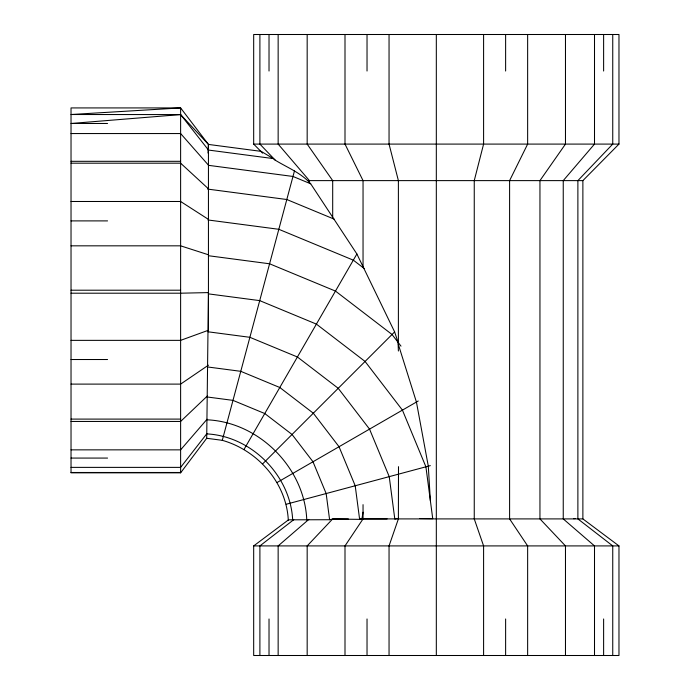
<?xml version="1.0" encoding="UTF-8"?>
<svg xmlns="http://www.w3.org/2000/svg" width="690" height="690" viewBox="0 0 690 690"><rect width="100%" height="100%" fill="white"/><g stroke="black" fill="none" stroke-linecap="round" stroke-linejoin="round"><path stroke-width="1.03" d="M208.44 293.112L206.707 438.279L180.616 472.831L71.027 472.831L71.027 107.925L180.616 107.925L208.44 144.426L208.44 330.243L180.616 340.36L71.027 340.36M398.389 518.906L398.501 466.664M180.616 472.831L180.616 107.925L71.027 114.514L180.616 114.583L208.44 144.426L208.07 150.006L273.266 158.579L275.284 160.209C287.247 167.549 301.375 173.035 310.69 183.79L356.885 253.972L394.628 331.907L398.078 342.352L398.397 351.029M208.001 153.033L208.225 150.006M361.914 518.906L582.877 518.906L618.973 545.911L618.973 655.5L253.679 655.5L253.679 545.911L288.541 519.82L329.604 519.725L332.554 519.053L359.628 519.354L361.914 518.906L363.044 512.187M288.541 519.82L288.308 520.234C286.454 482.862 257.81 450.372 222.284 440.324L294.457 170.956M398.604 518.285L389.048 545.911L389.048 655.5M244.079 449.354L356.885 253.972M363.216 518.656L345 545.911L345 655.5M206.836 433.7L180.616 467.38L71.027 467.38M207.104 419.192L180.616 449.854L71.027 449.854M582.877 518.906L582.877 180.616L618.973 144.089L618.973 34.5L253.679 34.5L253.679 144.089L262.64 153.163M262.804 463.723L394.628 331.907M207.474 395.888L180.616 421.452L71.027 421.452M308.801 519.423L278.148 545.911L278.148 655.5M293.742 519.699L259.897 545.911L259.897 655.5M208.44 365.165L180.616 384.106L71.027 384.106M277.173 482.448L418.244 400.994M286.203 504.252L430.327 465.629M395.215 518.906L396.905 518.595M573.476 518.656L575.503 518.526M208.44 292.595L180.616 293.198L71.027 293.198M107.562 123.475L71.027 123.475L180.616 114.583L208.44 150.006M71.027 133.55L180.616 133.55L208.44 165.151M253.679 144.089L618.973 144.089M71.027 161.313L180.616 161.313M71.027 163.185L180.616 163.185L208.44 188.81M308.206 180.616L582.877 180.616M71.027 201.489L180.616 201.489L208.44 219.386M71.027 220.895L107.562 220.895M71.027 245.83L180.616 245.83L208.44 254.782M71.027 290.205L180.616 290.205M71.027 359.516L107.562 359.516M71.027 419.097L180.616 419.097M71.027 458.074L107.562 458.074M71.027 472.486L180.616 472.486M348.346 518.906L332.692 518.906L307.171 545.911L307.171 655.5M359.826 518.906L387.099 518.906M253.679 545.911L618.973 545.911M419.934 518.526L432.734 518.673L425.911 466.82L402.425 410.127L365.079 361.457L316.399 324.102L259.716 300.624L208.294 293.854M208.44 144.426L261.182 151.369L273.266 158.579M208.423 165.324L292.983 176.459L310.69 183.79M207.638 189.086L286.807 199.513L334.176 219.135M208.009 219.972L278.829 229.296L353.323 260.156L364.311 268.582M208.44 255.723L269.583 263.787L335.469 291.077L392.041 334.486L400.994 346.147M207.975 331.787L249.884 337.307L297.407 356.989L338.221 388.306L369.538 429.12L389.229 476.643L394.801 518.992M207.587 366.959L240.767 371.324L279.804 387.495L313.32 413.215L339.04 446.732L355.203 485.76L359.628 519.354M207.216 396.983L232.987 400.373L264.762 413.534L292.051 434.476L312.993 461.765L326.154 493.54L329.604 519.725M206.914 419.805C259.061 422.021 304.695 467.898 306.774 520.027M206.733 433.889C251.471 436.115 290.611 475.479 292.689 520.208M206.707 438.279L222.284 440.324M275.284 160.209L259.897 144.089L259.897 34.5M308.542 180.616L309.111 181.97M430.362 500.638L428.3 466.173L416.432 402.046L398.389 344.603L398.389 180.616L389.048 144.089L389.048 34.5M612.746 34.5L612.746 144.089L577.884 180.616L577.884 518.906L612.746 545.911L612.746 655.5M603.621 34.5L603.621 71.027M603.621 618.973L603.621 655.5M594.504 34.5L594.504 144.089L563.247 180.616L563.247 518.906L594.504 545.911L594.504 655.5M565.472 34.5L565.472 144.089L539.951 180.616L539.951 518.906L565.472 545.911L565.472 655.5M527.643 34.5L527.643 144.089L509.6 180.616L509.6 518.906L527.643 545.911L527.643 655.5M505.623 34.5L505.623 71.027M505.623 618.973L505.623 655.5M483.595 34.5L483.595 144.089L474.254 180.616L474.254 518.906L483.595 545.911L483.595 655.5M436.322 34.5L436.322 655.5M367.028 34.5L367.028 71.027M367.028 618.973L367.028 655.5M363.044 266.728L363.044 180.616L345 144.089L345 34.5M363.044 504.649L363.044 518.906M332.692 217.54L332.692 180.616L307.171 144.089L307.171 34.5M309.405 182.471L309.405 180.616L278.148 144.089L278.148 34.5M269.022 34.5L269.022 71.027M269.022 618.973L269.022 655.5"/></g></svg>
